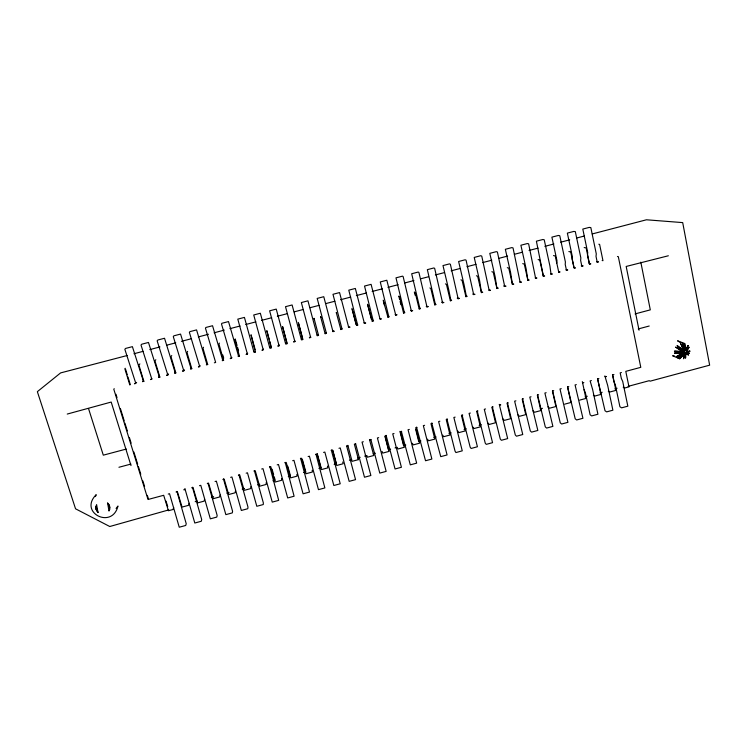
<?xml version="1.0" encoding="UTF-8"?>
<svg xmlns="http://www.w3.org/2000/svg" width="747" height="747" viewBox="0 0 747 747"><rect width="100%" height="100%" fill="white"/><g stroke="black" fill="none" stroke-linecap="round" stroke-linejoin="round"><path stroke-width="1.12" d="M281.572 478.453L281.554 480.312L275.12 482.039L270.741 466.576L269.452 466.922M527.924 279.602L529.193 280.069L527.905 280.405L526.112 268.789L520.892 245.24L527.354 243.55L528.633 243.83L535.627 278.379L536.916 278.033L535.188 277.959M279.089 345.786L279.126 344.974L277.772 346.132L279.089 345.786L269.62 310.827L276.241 309.099L285.681 344.05L286.997 343.704L282.571 326.532L286.988 342.705M556.814 263.121L556.963 260.703L551.893 237.144L558.336 235.464L559.774 235.697L565.395 261.992L565.218 264.419L566.469 270.274L567.757 269.938L565.927 269.891M266.231 482.581L266.109 484.467L259.667 486.194L255.231 470.741L253.943 471.086M674.56 356.039L672.617 355.777L679.649 358.756L683.393 354.526L682.534 350.1L675.736 347.187L681.787 351.286C680.424 355.628 687.716 355.385 686.792 351.286C685.858 347.103 679.471 350.698 682.282 353.845L677.837 357.972L682.786 354.265L682.534 350.1L677.071 345.544L683.103 349.68L684.065 354.62L683.645 358.756L684.738 354.526L689.136 347.196L686.577 350.651L686.39 353.294L688.594 355.086L685.942 353.845L686.829 351.977L689.901 351.146L686.792 351.286L684.42 349.325L682.711 343.228L685.569 357.972L685.942 353.845M686.39 353.294L689.49 353.191L686.698 352.659L686.204 350.1L688.024 345.553L685.699 349.68L686.577 350.651L688.024 345.553M263.383 349.101L261.945 350.287L263.271 349.941L253.728 314.982L260.348 313.245L269.863 348.205L271.18 347.859L266.81 330.66L269.191 339.287M95.775 507.913L96.606 504.589L97.997 512.554L95.775 507.913L96.839 511.2M109.641 509.426L109.529 506.008L107.615 503.067L108.997 511.032L109.641 509.426L109.529 506.008L107.615 503.067M250.861 486.717L250.637 488.622L244.185 490.359L239.703 474.905L238.405 475.251M512.545 283.645L513.731 284.131L512.442 284.467L510.649 272.842L505.355 249.293L511.826 247.602L513.03 247.901L520.173 282.441L521.462 282.095L519.791 282.011M235.473 490.854L235.146 492.787L228.685 494.533L224.156 479.079L222.858 479.425M247.416 354.106L247.621 353.247L246.099 354.452L247.416 354.106L237.798 319.137L244.437 317.4L254.027 352.369L255.343 352.024L251.02 334.796L255.241 349.885M675.736 347.187L682.086 350.651L681.694 352.659L674.56 353.182L681.647 351.968L681.908 353.294L676.324 356.721L682.282 353.845M497.138 287.698L498.249 288.202L496.951 288.538L495.168 276.904L489.799 253.354L496.279 251.664L497.399 251.982L504.701 286.503L505.99 286.166L503.562 286.008M220.057 495L219.637 496.96L213.166 498.707L208.581 483.253L207.283 483.598M204.622 499.145L204.099 501.144L197.619 502.88L192.978 487.436L191.68 487.782M231.551 358.271L231.831 357.393L230.225 358.625L231.551 358.271L221.514 324.002L221.859 323.302L228.507 321.565L238.414 355.665L238.162 356.534L239.488 356.188L234.875 339.913L235.212 338.933L237.042 345.403M481.712 291.75L482.739 292.273L481.442 292.609L479.667 280.965L474.224 257.426L480.713 255.726L481.75 256.072L489.201 290.574L490.499 290.238L488.921 290.116M189.168 503.301L188.543 505.327L182.053 507.073L177.366 491.619L176.059 491.974M173.696 507.465L172.968 509.519L168.43 510.733L163.686 495.289L148.018 499.491L113.787 389.215L114.244 388.692M214.333 362.799L215.659 362.454L205.462 328.194L205.883 327.466L212.54 325.729L222.615 359.821L222.279 360.708L223.605 360.362L218.946 344.087L219.385 343.078M466.259 295.803L467.211 296.354L465.913 296.699L466.259 295.803L464.139 285.037L458.621 261.497L465.12 259.797L466.072 260.161L473.682 294.654L474.98 294.309L472.702 294.113M95.448 496.559L96.204 494.673C78.23 512.657 112.293 529.698 117.97 506.027L116.093 508.455M200.187 365.703L198.413 366.982L199.738 366.637L189.383 332.396L189.897 331.64L196.564 329.903L206.788 363.976L206.368 364.891L207.703 364.545L202.979 348.27L203.529 347.234M450.786 299.874L451.655 300.443L450.357 300.78L450.786 299.874L448.592 289.117L442.99 265.577L449.507 263.878L450.376 264.261L458.144 298.735L459.433 298.398L457.239 298.174L458.144 298.735M183.799 370.82L184.332 369.877L182.464 371.175L183.799 370.82L173.276 336.598L173.883 335.823L180.559 334.077L190.943 368.14L190.438 369.074L191.774 368.729L186.993 352.463L187.646 351.389M435.296 303.945L436.08 304.533L434.782 304.879L435.296 303.945L427.349 269.658L433.867 267.958L434.661 268.36L442.579 302.824L443.877 302.488L441.757 302.246L442.579 302.824M167.832 375.013L168.458 374.042L166.506 375.368L167.832 375.013L157.15 340.809L157.841 340.006L164.527 338.26L175.078 372.305L174.49 373.267L175.816 372.921L170.988 356.655L171.745 355.553M415.136 295.252L414.342 292.021L415.201 292.684L419.188 308.969L419.777 308.016L411.681 273.747L418.208 272.048L418.918 272.468L426.985 306.924L428.283 306.578L426.248 306.317L426.985 306.924M151.874 378.673L150.511 379.569L151.846 379.215L141.006 345.021L141.781 344.199L148.476 342.453L159.186 376.479L158.513 377.468L159.839 377.114L154.956 360.848L155.824 359.727M399.58 299.332L398.777 296.101L399.524 296.783L403.567 313.077L404.239 312.097L395.985 277.847L402.53 276.138L403.147 276.586L411.373 311.023L412.68 310.687L410.719 310.397L411.373 311.023M136.626 382.408L134.497 383.771L135.833 383.426L124.833 349.241L125.692 348.401L132.396 346.655L143.265 380.662L142.509 381.67L143.844 381.315L138.905 365.059L139.876 363.901M383.183 300.182L387.917 317.186L388.683 316.186L380.27 281.946L386.825 280.237L395.742 315.131L397.049 314.786L395.163 314.487L395.742 315.131M371.408 319.38L367.561 304.272L372.249 321.303L373.098 320.286L364.536 286.054L371.091 284.346L380.092 319.249L381.39 318.904L379.588 318.577M351.921 308.371L356.562 325.431L357.486 324.385L348.774 290.172L355.339 288.454L364.415 323.367L365.722 323.021L363.994 322.676L364.415 323.367M125.272 368.271L124.842 368.738L129.838 385.004L130.249 384.49L127.924 376.918M336.598 313.273L336.262 312.47L340.847 329.558L341.865 328.484L332.985 294.29L339.568 292.572L348.709 327.494L350.016 327.149L348.373 326.775L348.709 327.494M185.088 488.613L183.874 489.873L185.172 489.528L194.799 523.021L201.279 521.266L201.709 519.567L192.465 487.249M320.808 317.41L320.575 316.579L325.113 333.694L326.215 332.602L317.186 298.417L323.768 296.699L332.985 331.621L334.301 331.276L332.732 330.884L332.985 331.621M686.698 352.659L689.901 351.146M355.637 443.811L354.358 444.157L358.457 459.629L352.07 461.347L347.841 445.333M564.657 404.164L570.923 402.484L567.533 386.983L568.794 386.647M579.681 400.121L585.937 398.44L582.333 381.633M168.243 494.066L169.541 493.72L179.243 527.214L185.723 525.468L186.236 523.74L176.927 491.414M199.486 485.69L200.784 485.345L210.337 518.829L216.798 517.083L217.153 515.402L207.983 483.085M215.071 481.507L216.369 481.161L225.846 514.636L232.308 512.9L232.578 511.237L223.474 478.939M230.636 477.333L231.934 476.988L241.337 510.462L247.789 508.716L247.985 507.082L238.947 474.784M246.174 473.168L247.472 472.823L256.809 506.289L263.252 504.542L263.364 502.936L254.391 470.647M261.702 469.004L262.991 468.658L272.253 502.115L278.687 500.378L269.816 466.511M277.193 464.849L278.491 464.503L287.688 497.95L294.103 496.223L285.223 462.374M284.934 462.776L286.222 462.43L290.555 477.893L296.979 476.156L296.904 474.336M292.675 460.694L293.963 460.348L303.086 493.795L309.501 492.068L300.602 458.247M300.406 458.621L301.695 458.275L305.962 473.747L312.377 472.02L312.209 470.218M308.128 456.557L309.417 456.212L318.474 489.649L324.87 487.922L315.962 454.129M315.85 454.484L317.13 454.139L321.35 469.602L327.756 467.883L327.485 466.109M323.563 452.411L324.842 452.066L333.834 485.503L340.221 483.776L331.304 450.021M331.266 450.348L332.555 450.002L336.72 465.474L343.116 463.747L342.752 462.01M338.97 448.284L340.249 447.939L349.166 481.357L355.553 479.639L346.617 445.912M346.664 446.22L347.953 445.875M363.322 441.748L362.043 442.093L370.867 475.503L364.489 477.23L355.544 443.513M369.728 440.03L371.007 439.694M378.682 437.63L377.403 437.975L386.152 471.385L379.784 473.103L370.829 439.413M386.348 435.576L385.069 435.921L389.066 451.393L382.697 453.102L382.072 451.431M394.014 433.521L392.735 433.858L401.41 467.267L395.06 468.976L386.087 435.324M401.671 431.467L400.392 431.803L404.332 447.285L397.974 448.994L397.255 447.35L395.042 447.948M409.319 429.413L408.049 429.758L416.658 463.149L410.308 464.858L401.326 431.234M416.966 427.359L415.696 427.704L419.59 443.186L413.231 444.895L412.419 443.27M424.613 425.314L423.344 425.65L431.878 459.041L425.538 460.75L416.546 427.153M432.252 423.26L430.972 423.605L434.819 439.087L428.47 440.795L427.564 439.199M439.88 421.215L438.61 421.56L447.079 454.942L440.749 456.65L431.747 423.082M447.509 419.17L446.239 419.515L450.021 434.997L443.69 436.696L442.682 435.137M455.128 417.125L453.859 417.47L462.262 450.843L455.941 452.551L455.072 451.216L446.921 419.011M462.738 415.089L461.469 415.425L465.213 430.916L458.882 432.616L457.78 431.075M470.349 413.044L469.079 413.38L477.417 446.753L471.105 448.461L470.162 447.145L462.076 414.949M477.959 411.009L476.689 411.345L480.377 426.836L474.056 428.535L472.86 427.023M485.55 408.964L484.289 409.309L492.553 442.672L486.25 444.372L485.223 443.083L477.212 410.887M493.151 406.928L491.881 407.274L495.522 422.755L489.21 424.455L487.912 422.979M508.315 402.866L507.054 403.203L510.64 418.693L504.346 420.384L502.955 418.936M515.897 400.831L514.636 401.167L522.76 434.521L516.476 436.211L515.299 434.969L507.409 402.782M523.47 398.795L522.209 399.141L525.748 414.632L519.454 416.322L517.97 414.893M531.033 396.769L529.772 397.105L537.84 430.449L531.556 432.139L530.305 430.916L522.48 398.749M538.596 394.743L537.336 395.079L540.828 410.579L534.544 412.26L532.966 410.859M546.15 392.717L544.89 393.053L552.892 426.388L546.617 428.078L545.291 426.882L537.532 394.705M553.704 390.69L552.444 391.026L555.88 406.527L549.615 408.207L547.934 406.835M561.249 388.664L559.989 389L567.916 422.335L561.66 424.016L560.259 422.839L552.556 390.681M576.329 384.621L575.069 384.957L582.931 418.283L576.675 419.963L575.199 418.806L567.561 386.657M582.604 382.94L583.855 382.604M591.381 380.587L590.121 380.923L592.632 389.495L597.917 414.24L591.68 415.92L590.121 414.781L585.359 392.642L584.07 389.663M598.898 378.57L597.647 378.906L600.933 394.407L594.687 396.087L593.379 395.228M613.922 374.536L612.671 374.873L615.911 390.382L609.673 392.054L608.301 391.213M621.42 372.529L620.178 372.865L621.336 378.458L622.709 381.418L627.835 406.163L621.607 407.843L619.907 406.751L615.285 384.602L613.931 381.642L612.465 374.611M195.182 501.685L197.189 501.144M211.382 497.334L213.633 496.727M226.808 493.179L229.049 492.581M242.205 489.042L244.446 488.435M257.584 484.906L259.825 484.299M272.944 480.779L275.185 480.172L274.252 476.885M288.286 476.651L290.518 476.054M303.599 472.534L305.831 471.936L302.498 459.853M318.894 468.425L321.126 467.818L317.223 453.55M334.161 464.317L336.393 463.719L332.845 450.534M349.419 460.217L351.641 459.62M360.203 457.313L357.99 457.911L358.457 459.629M364.648 456.118L366.87 455.521L367.393 457.22L373.771 455.502L369.476 439.535M373.201 453.821L375.424 453.224M390.616 449.134L388.403 449.731L384.994 436.547M405.789 445.053L403.576 445.651L399.934 431.364M418.731 441.58L420.935 440.982M433.867 437.509L436.071 436.92M448.975 433.447L451.179 432.849M464.064 429.385L466.268 428.797M479.135 425.332L481.329 424.744M540.296 408.889L542.481 408.301M585.125 396.834L587.291 396.255M600.018 392.829L602.194 392.25M614.902 388.832L617.069 388.244M168.729 509.912L109.772 526.514L75.55 508.81L37.35 391.661L60.6 372.912L127.205 355.507M628.115 386.367L649.227 380.69L650.151 381.166L709.65 365.171L682.702 222.606L646.444 219.786L592.268 233.942M126.271 449.059L103.301 455.166L88.519 408.525M635.09 313.899L650.301 309.865L640.814 262.15M118.941 467.267L130.902 464.083M638.246 328.941L649.227 326.019M294.897 341.631L293.58 341.977L294.841 340.837L294.897 341.631L285.503 306.681L292.105 304.963L301.471 339.904L302.787 339.558L298.314 322.405M310.668 337.485L309.361 337.831L310.537 336.72L310.668 337.485L301.349 302.544L307.951 300.826L317.242 335.758L318.549 335.412L314.029 318.297L314.216 319.128M325.113 333.694L326.43 333.349L326.215 332.602M340.847 329.558L342.163 329.212L341.865 328.484M356.562 325.431L357.869 325.085L357.486 324.385M372.249 321.303L373.556 320.958L373.098 320.286M387.917 317.186L389.224 316.849L388.683 316.186M403.567 313.077L404.865 312.732L404.239 312.097M419.188 308.969L420.486 308.632L419.777 308.016M538.129 259.601L539.782 260.049L543.349 276.353L544.638 276.007L543.284 275.568L536.402 241.188L542.854 239.507L544.218 239.759L549.923 266.053L551.062 274.317L552.35 273.981L550.567 273.925M558.775 272.3L560.054 271.955L558.625 271.544L558.775 272.3L555.254 255.988L553.499 255.577M589.243 263.495L589.542 264.214L590.821 263.878L589.243 263.495L587.478 255.072L587.721 252.635L582.8 229.077L589.234 227.405L590.83 227.592L596.283 253.887L596.013 256.333L597.226 262.188L598.506 261.852L596.573 261.833M67.239 414.062L111.191 402.054L130.996 465.577M668.35 255.773L626.173 266.455L639.04 330.211M133.974 353.733L143.004 351.37M149.783 349.605L159.942 346.944M166.712 345.179L175.741 342.817M181.381 341.342L191.54 338.68M198.319 336.916L208.478 334.264M214.118 332.788L224.277 330.127M229.927 328.652L240.086 326M245.726 324.525L255.885 321.864M261.525 320.388L271.684 317.736M277.333 316.261L287.492 313.609M294.262 311.835L303.291 309.473M310.07 307.708L319.1 305.346M325.869 303.571L334.899 301.218M340.548 299.743L350.707 297.082M356.347 295.607L366.506 292.955M372.155 291.479L382.315 288.828M387.954 287.352L398.114 284.691M404.883 282.926L413.913 280.564M420.692 278.79L428.591 276.726M435.361 274.952L444.39 272.599M451.169 270.825L460.199 268.462M466.968 266.698L475.998 264.335M482.777 262.561L491.806 260.208M498.576 258.434L507.605 256.072M514.384 254.307L522.284 252.234M529.053 250.469L538.083 248.107M544.852 246.342L553.891 243.98M560.661 242.205L569.69 239.843M576.46 238.078L584.369 236.015M674.56 353.182L681.908 353.294M581.259 265.857L583.136 265.895L581.857 266.231L580.624 260.367L580.849 257.939L575.321 231.635L573.799 231.43L567.356 233.111L572.351 256.669L572.155 259.097L573.939 267.519L575.451 267.912L574.172 268.248L570.708 251.944L568.85 251.552M681.787 351.286L674.429 351.137L681.647 351.968M598.795 244.232L599.608 244.372L602.969 260.684L602.147 260.498M584.182 247.537L586.134 247.901L589.542 264.214M617.452 256.482L618.32 256.651L640.786 367.337L625.79 371.352L628.983 386.862L624.632 388.029L623.203 387.207M604.491 376.152L606.415 376.553L605.163 376.89L607.684 385.461L612.885 410.196L606.657 411.877L605.023 410.766L597.516 378.626M317.073 335.001L318.549 335.412M522.732 263.635L524.291 264.102L527.905 280.405M301.386 339.119L302.787 339.558M499.164 404.398L500.733 404.893L499.472 405.238L507.671 438.592L501.377 440.291L500.275 439.021L492.32 406.835M507.316 267.669L508.772 268.173L512.442 284.467M285.681 343.247L286.997 343.704M685.699 349.68L684.7 343.508L677.557 340.791L680.825 342.808M491.871 271.712L493.235 272.235L496.951 288.538M269.947 347.383L271.18 347.859M254.195 351.52L255.343 352.024M476.418 275.764L477.669 276.315L481.442 292.609M238.414 355.665L239.488 356.188M460.927 279.817L462.085 280.396L465.913 296.699M222.615 359.821L223.605 360.362M445.427 283.879L446.482 284.486L450.357 300.78M206.788 363.976L207.703 364.545M429.898 287.95L430.851 288.585L434.782 304.879M190.943 368.14L191.774 368.729M175.078 372.305L175.816 372.921M159.186 376.479L159.839 377.114M682.711 343.228L685.092 349.419L686.792 351.286L685.382 354.265L685.569 357.972M143.265 380.662L143.844 381.315M97.997 512.554L95.952 506.195L96.074 509.613M108.773 504.43L109.828 507.717M115.962 394.248L116.999 397.581M120.444 408.693L124.235 420.916M124.926 423.138L127.345 430.916M129.408 437.583L131.136 443.139M133.89 452.028L137.691 464.251M138.372 466.473L140.791 474.252M142.854 480.919L144.582 486.474M147.336 495.364L148.373 498.697M125.608 369.345L127.261 374.751M166.03 501.106L167.72 506.606M222.774 354.937L223.708 358.168M237.658 347.56L238.573 350.791M272.076 469.2L273.635 474.681M287.754 466.175L290.209 474.952M269.788 341.444L271.273 346.832M298.604 323.488L302.675 338.587M352.201 309.445L356.095 324.553M383.454 301.265L384.537 305.579M415.687 429.488L418.451 440.478M400.112 301.489L400.915 304.729M682.086 350.651L682.786 354.265L679.649 358.756L684.065 354.62L683.748 349.419L680.685 343.499L683.103 349.68L683.393 354.526M543.284 275.568L543.349 276.353M684.7 343.508L685.092 349.419"/></g></svg>
